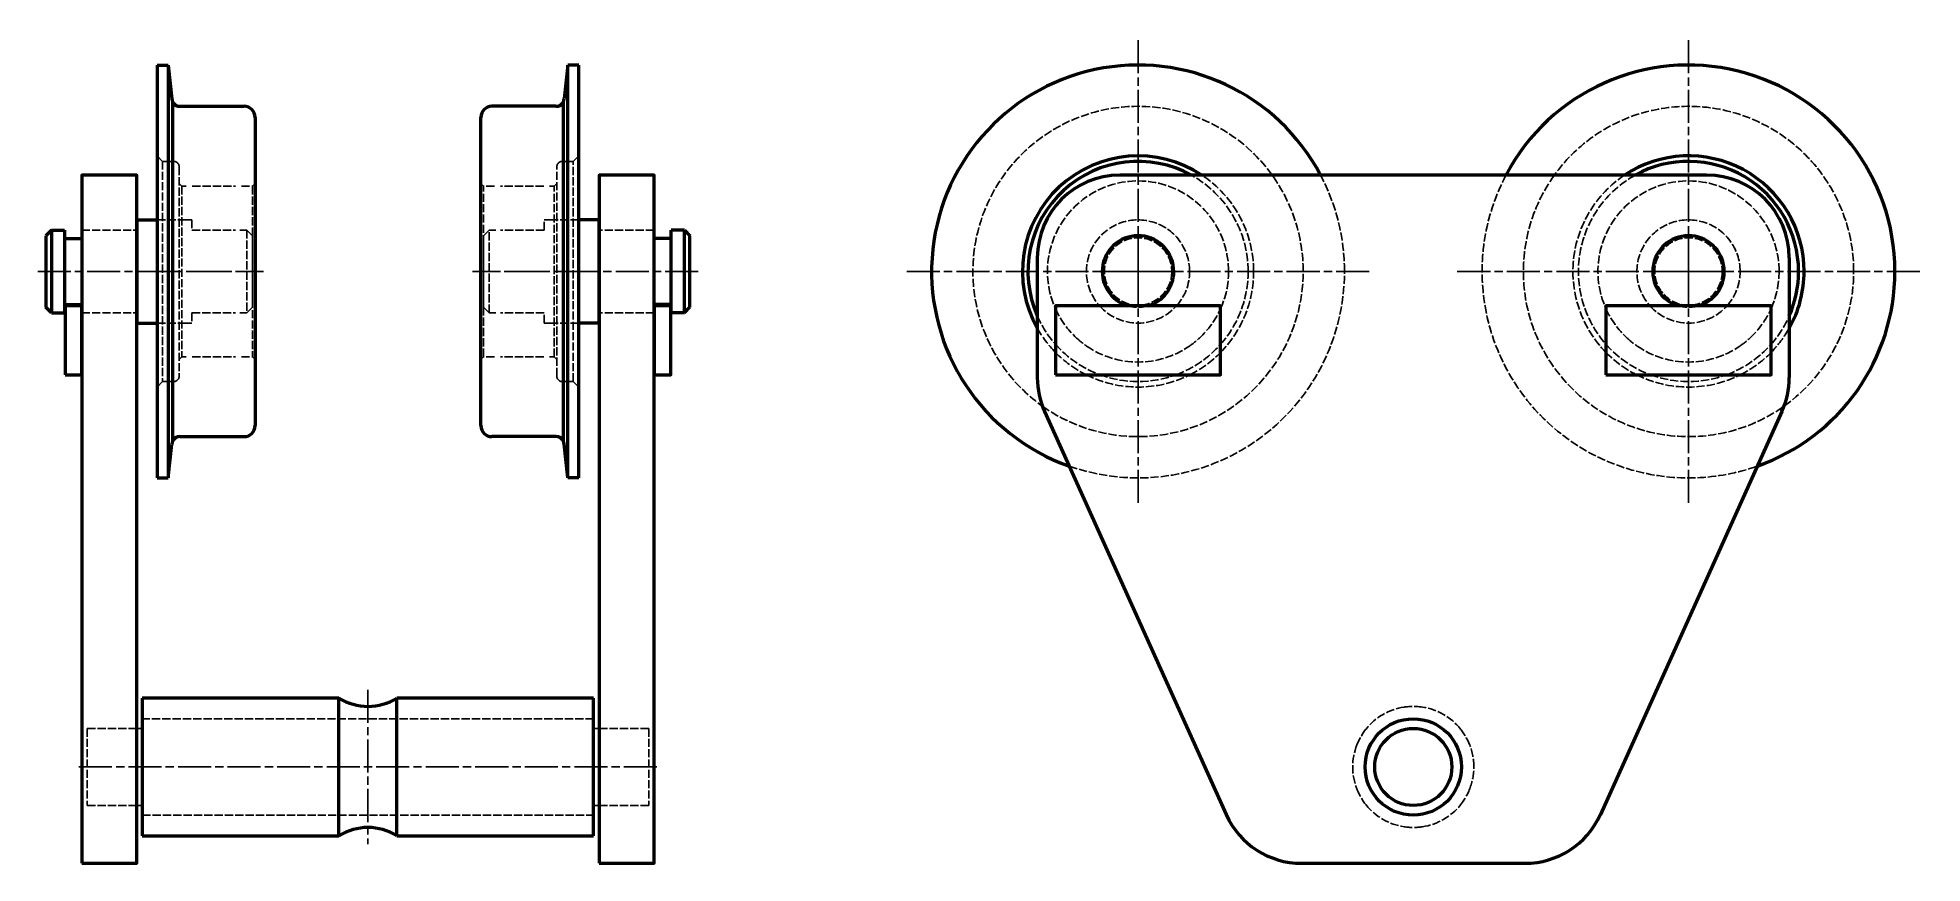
# Model space of a CAD drawing. Header units: millimetres. Extents: x 436 to 1120, y 796 to 1096.
import ezdxf

# ---------------------------------------------------------------- set-up
doc = ezdxf.new("R2010")
doc.units = ezdxf.units.MM
for name, pattern in [('AM_ISO02W050', [7.5, 6, -1.5]), ('AM_ISO02W050x2', [3.75, 3, -0.75]), ('AM_ISO08W050', [18, 12, -1.5, 3, -1.5])]:
    doc.linetypes.add(name, pattern=pattern)
for name, color, linetype, lineweight in [('AM_0', 7, 'Continuous', 50), ('AM_3', 6, 'AM_ISO02W050', 25), ('AM_7', 142, 'AM_ISO08W050', 25)]:
    doc.layers.add(name, color=color, linetype=linetype, lineweight=lineweight)

msp = doc.modelspace()

# ---------------------------------------------------------------- linework, layer by layer
at = {"layer": 'AM_0'}
for p, q in [((478.91, 1085.99), (482.91, 1085.99)), ((478.91, 1085.99), (478.91, 935.99)), ((478.91, 1085.99), (482.91, 1085.99)), ((478.91, 1085.99), (478.91, 935.99)), ((482.91, 1085.99), (482.91, 935.99)), ((482.91, 1085.99), (484.23, 1073.67)), ((482.91, 1085.99), (482.91, 935.99)), ((482.91, 1085.99), (484.23, 1073.67)), ((628.11, 1085.99), (626.8, 1073.67)), ((628.11, 1085.99), (626.8, 1073.67)), ((628.11, 935.99), (628.11, 1085.99)), ((632.11, 1085.99), (628.11, 1085.99)), ((628.11, 935.99), (628.11, 1085.99)), ((632.11, 1085.99), (628.11, 1085.99)), ((632.11, 935.99), (632.11, 1085.99)), ((632.11, 935.99), (632.11, 1085.99)), ((484.51, 1072.67), (484.51, 949.3)), ((484.51, 1072.67), (484.51, 949.3)), ((487.21, 1070.99), (510.51, 1070.99)), ((487.21, 1070.99), (510.51, 1070.99)), ((623.82, 1070.99), (600.51, 1070.99)), ((623.82, 1070.99), (600.51, 1070.99)), ((626.51, 949.3), (626.51, 1072.67)), ((626.51, 949.3), (626.51, 1072.67)), ((514.51, 1066.99), (514.51, 954.99)), ((514.51, 1066.99), (514.51, 954.99)), ((596.51, 954.99), (596.51, 1066.99)), ((596.51, 954.99), (596.51, 1066.99)), ((1041.88, 1045.99), (828.7, 1045.99)), ((471.51, 1029.74), (478.91, 1029.74)), ((471.51, 1029.74), (471.51, 992.24)), ((471.51, 1029.74), (478.91, 1029.74)), ((471.51, 1029.74), (471.51, 992.24)), ((639.51, 1029.74), (632.11, 1029.74)), ((639.51, 1029.74), (632.11, 1029.74)), ((639.51, 992.24), (639.51, 1029.74)), ((639.51, 992.24), (639.51, 1029.74)), ((440.51, 1025.99), (438.51, 1023.99)), ((440.51, 1025.99), (438.51, 1023.99)), ((438.51, 1023.99), (438.51, 997.99)), ((438.51, 1023.99), (438.51, 997.99)), ((440.51, 1025.99), (440.51, 995.99)), ((440.51, 1025.99), (445.31, 1025.99)), ((440.51, 1025.99), (440.51, 995.99)), ((440.51, 1025.99), (445.31, 1025.99)), ((445.31, 1025.99), (445.31, 995.99)), ((445.31, 1025.99), (445.31, 995.99)), ((445.31, 1022.99), (451.51, 1022.99)), ((445.31, 1022.99), (451.51, 1022.99)), ((451.51, 1025.99), (451.51, 995.99)), ((451.51, 1025.99), (451.51, 995.99)), ((471.51, 1025.99), (471.51, 995.99)), ((471.51, 1025.99), (471.51, 995.99)), ((639.51, 995.99), (639.51, 1025.99)), ((639.51, 995.99), (639.51, 1025.99)), ((659.51, 995.99), (659.51, 1025.99)), ((659.51, 995.99), (659.51, 1025.99)), ((665.71, 1022.99), (659.51, 1022.99)), ((665.71, 1022.99), (659.51, 1022.99)), ((665.71, 995.99), (665.71, 1025.99)), ((670.51, 1025.99), (665.71, 1025.99)), ((670.51, 1025.99), (665.71, 1025.99)), ((665.71, 995.99), (665.71, 1025.99)), ((670.51, 1025.99), (672.51, 1023.99)), ((670.51, 995.99), (670.51, 1025.99)), ((670.51, 995.99), (670.51, 1025.99)), ((670.51, 1025.99), (672.51, 1023.99)), ((672.51, 997.99), (672.51, 1023.99)), ((672.51, 997.99), (672.51, 1023.99)), ((798.7, 1015.99), (798.7, 972.43)), ((1071.88, 1015.99), (1071.88, 972.43)), ((440.51, 995.99), (438.51, 997.99)), ((440.51, 995.99), (438.51, 997.99)), ((440.51, 995.99), (445.31, 995.99)), ((440.51, 995.99), (445.31, 995.99)), ((445.31, 998.99), (451.51, 998.99)), ((445.31, 998.99), (451.51, 998.99)), ((665.71, 998.99), (659.51, 998.99)), ((665.71, 998.99), (659.51, 998.99)), ((670.51, 995.99), (665.71, 995.99)), ((670.51, 995.99), (665.71, 995.99)), ((670.51, 995.99), (672.51, 997.99)), ((670.51, 995.99), (672.51, 997.99)), ((471.51, 992.24), (478.91, 992.24)), ((471.51, 992.24), (478.91, 992.24)), ((639.51, 992.24), (632.11, 992.24)), ((639.51, 992.24), (632.11, 992.24)), ((801.35, 960.11), (867.33, 813.66)), ((1069.23, 960.11), (1003.26, 813.66)), ((482.91, 935.99), (484.23, 948.3)), ((482.91, 935.99), (484.23, 948.3)), ((487.21, 950.99), (510.51, 950.99)), ((487.21, 950.99), (510.51, 950.99)), ((623.82, 950.99), (600.51, 950.99)), ((623.82, 950.99), (600.51, 950.99)), ((628.11, 935.99), (626.8, 948.3)), ((628.11, 935.99), (626.8, 948.3)), ((478.91, 935.99), (482.91, 935.99)), ((478.91, 935.99), (482.91, 935.99)), ((632.11, 935.99), (628.11, 935.99)), ((632.11, 935.99), (628.11, 935.99)), ((544.98, 855.99), (473.51, 855.99)), ((473.51, 855.99), (473.51, 805.99)), ((544.98, 805.99), (544.98, 855.99)), ((566.05, 805.99), (566.05, 855.99)), ((637.51, 855.99), (566.05, 855.99)), ((637.51, 805.99), (637.51, 855.99)), ((473.51, 805.99), (544.98, 805.99)), ((566.05, 805.99), (637.51, 805.99)), ((894.68, 795.99), (975.9, 795.99))]:
    msp.add_line(p, q, dxfattribs=at)
for points in [[(451.51, 795.99), (471.51, 795.99), (471.51, 1045.99), (451.51, 1045.99)], [(639.51, 795.99), (659.51, 795.99), (659.51, 1045.99), (639.51, 1045.99)], [(445.51, 973.49), (451.51, 973.49), (451.51, 998.49), (445.51, 998.49)], [(445.51, 973.49), (451.51, 973.49), (451.51, 998.49), (445.51, 998.49)], [(665.51, 998.49), (659.51, 998.49), (659.51, 973.49), (665.51, 973.49)], [(665.51, 998.49), (659.51, 998.49), (659.51, 973.49), (665.51, 973.49)], [(805.29, 973.49), (865.29, 973.49), (865.29, 998.49), (805.29, 998.49)], [(1005.29, 973.49), (1065.29, 973.49), (1065.29, 998.49), (1005.29, 998.49)]]:
    msp.add_lwpolyline(points, close=True, dxfattribs=at)
for radius in [17.5, 14]:
    msp.add_circle((935.29, 830.99), radius, dxfattribs=at)
for centre, radius, start, end in [((835.29, 1010.99), 75, 27.81814, 250.52411), ((835.29, 1010.99), 75, 27.81814, 250.52411), ((835.29, 1010.99), 75, 27.81814, 250.52411), ((1035.29, 1010.99), 75, 0, 152.18186), ((487.21, 1073.99), 3, 186.08853, 205.97227), ((487.21, 1073.99), 3, 186.08853, 205.97227), ((487.21, 1073.99), 3, 205.97227, 270), ((487.21, 1073.99), 3, 205.97227, 270), ((510.51, 1066.99), 4, 0, 90), ((510.51, 1066.99), 4, 0, 90), ((600.51, 1066.99), 4, 90, 180), ((600.51, 1066.99), 4, 90, 180), ((623.82, 1073.99), 3, 270, 334.02773), ((623.82, 1073.99), 3, 270, 334.02773), ((623.82, 1073.99), 3, 334.02773, 353.91147), ((623.82, 1073.99), 3, 334.02773, 353.91147), ((835.29, 1010.99), 42, 56.44269, 209.4084), ((835.29, 1010.99), 42, 56.44269, 209.4084), ((835.29, 1010.99), 42, 56.44269, 209.4084), ((835.29, 1010.99), 40, 61.04498, 203.837), ((835.29, 1010.99), 40, 61.04498, 203.837), ((835.29, 1010.99), 40, 61.04498, 203.837), ((1035.29, 1010.99), 42, 0, 123.55731), ((1035.29, 1010.99), 40, 0, 118.95502), ((828.7, 1015.99), 30, 90, 180), ((1041.88, 1015.99), 30, 0, 90), ((835.29, 1010.99), 13, 0, 254.05763), ((835.29, 1010.99), 13, 0, 254.05763), ((835.29, 1010.99), 13, 0, 254.05763), ((1035.29, 1010.99), 13, 0, 254.05763), ((835.29, 1010.99), 13, 285.94237, 0), ((835.29, 1010.99), 13, 285.94237, 0), ((835.29, 1010.99), 13, 285.94237, 0), ((1035.29, 1010.99), 13, 285.94237, 0), ((1035.29, 1010.99), 75, 289.47589, 0), ((1035.29, 1010.99), 42, 330.5916, 0), ((1035.29, 1010.99), 40, 336.163, 0), ((828.7, 972.43), 30, 180, 204.25239), ((1041.88, 972.43), 30, 335.74761, 0), ((510.51, 954.99), 4, 270, 0), ((510.51, 954.99), 4, 270, 0), ((600.51, 954.99), 4, 180, 270), ((600.51, 954.99), 4, 180, 270), ((487.21, 947.99), 3, 154.02773, 173.91147), ((487.21, 947.99), 3, 154.02773, 173.91147), ((487.21, 947.99), 3, 90, 154.02773), ((487.21, 947.99), 3, 90, 154.02773), ((623.82, 947.99), 3, 25.97227, 90), ((623.82, 947.99), 3, 25.97227, 90), ((623.82, 947.99), 3, 6.08853, 25.97227), ((623.82, 947.99), 3, 6.08853, 25.97227), ((555.51, 872.99), 20, 238.21167, 301.78833), ((555.51, 788.99), 20, 58.21167, 121.78833), ((894.68, 825.99), 30, 204.25239, 270), ((975.9, 825.99), 30, 270, 335.74761)]:
    msp.add_arc(centre, radius, start, end, dxfattribs=at)
at = {"layer": 'AM_3', "linetype": 'AM_ISO02W050x2'}
for p, q in [((480.91, 1050.99), (478.91, 1052.99)), ((480.91, 1050.99), (478.91, 1052.99)), ((480.91, 1050.99), (480.91, 970.99)), ((480.91, 1050.99), (484.91, 1050.99)), ((480.91, 1050.99), (484.91, 1050.99)), ((480.91, 1050.99), (480.91, 970.99)), ((486.91, 1048.99), (486.91, 972.99)), ((486.91, 1048.99), (486.91, 972.99)), ((624.11, 972.99), (624.11, 1048.99)), ((624.11, 972.99), (624.11, 1048.99)), ((630.11, 1050.99), (626.11, 1050.99)), ((630.11, 1050.99), (626.11, 1050.99)), ((630.11, 1050.99), (632.11, 1052.99)), ((630.11, 1050.99), (632.11, 1052.99)), ((630.11, 970.99), (630.11, 1050.99)), ((630.11, 970.99), (630.11, 1050.99)), ((487.91, 1041.99), (486.91, 1042.99)), ((487.91, 1041.99), (486.91, 1042.99)), ((487.91, 1041.99), (489.51, 1041.99)), ((487.91, 1041.99), (487.91, 979.99)), ((487.91, 1041.99), (489.51, 1041.99)), ((487.91, 1041.99), (487.91, 979.99)), ((491.66, 1041.99), (507.36, 1041.99)), ((491.66, 1041.99), (507.36, 1041.99)), ((509.51, 1041.99), (513.51, 1041.99)), ((509.51, 1041.99), (513.51, 1041.99)), ((513.51, 1041.99), (514.51, 1042.99)), ((513.51, 1041.99), (514.51, 1042.99)), ((513.51, 1041.99), (513.51, 979.99)), ((513.51, 1041.99), (513.51, 979.99)), ((597.51, 1041.99), (596.51, 1042.99)), ((597.51, 1041.99), (596.51, 1042.99)), ((597.51, 979.99), (597.51, 1041.99)), ((601.51, 1041.99), (597.51, 1041.99)), ((601.51, 1041.99), (597.51, 1041.99)), ((597.51, 979.99), (597.51, 1041.99)), ((619.36, 1041.99), (603.66, 1041.99)), ((619.36, 1041.99), (603.66, 1041.99)), ((623.11, 1041.99), (621.51, 1041.99)), ((623.11, 1041.99), (621.51, 1041.99)), ((623.11, 1041.99), (624.11, 1042.99)), ((623.11, 1041.99), (624.11, 1042.99)), ((623.11, 979.99), (623.11, 1041.99)), ((623.11, 979.99), (623.11, 1041.99)), ((478.91, 1029.74), (489.51, 1029.74)), ((478.91, 1029.74), (489.51, 1029.74)), ((489.51, 1029.74), (491.51, 1029.74)), ((489.51, 1029.74), (491.51, 1029.74)), ((491.51, 1029.74), (491.51, 1025.99)), ((491.51, 1029.74), (491.51, 1025.99)), ((619.51, 1025.99), (619.51, 1029.74)), ((621.51, 1029.74), (619.51, 1029.74)), ((619.51, 1025.99), (619.51, 1029.74)), ((621.51, 1029.74), (619.51, 1029.74)), ((632.11, 1029.74), (621.51, 1029.74)), ((632.11, 1029.74), (621.51, 1029.74)), ((451.51, 1025.99), (471.51, 1025.99)), ((451.51, 1025.99), (471.51, 1025.99)), ((491.51, 1025.99), (507.41, 1025.99)), ((491.51, 1025.99), (507.41, 1025.99)), ((509.01, 1025.99), (509.51, 1025.99)), ((509.01, 1025.99), (509.51, 1025.99)), ((509.51, 1025.99), (511.51, 1025.99)), ((509.51, 1025.99), (511.51, 1025.99)), ((511.51, 1025.99), (513.51, 1023.99)), ((511.51, 1025.99), (511.51, 995.99)), ((511.51, 1025.99), (513.51, 1023.99)), ((511.51, 1025.99), (511.51, 995.99)), ((513.51, 1023.99), (513.51, 997.99)), ((513.51, 1023.99), (513.51, 997.99)), ((599.51, 1025.99), (597.51, 1023.99)), ((599.51, 1025.99), (597.51, 1023.99)), ((597.51, 997.99), (597.51, 1023.99)), ((597.51, 997.99), (597.51, 1023.99)), ((599.51, 995.99), (599.51, 1025.99)), ((601.51, 1025.99), (599.51, 1025.99)), ((599.51, 995.99), (599.51, 1025.99)), ((601.51, 1025.99), (599.51, 1025.99)), ((602.01, 1025.99), (601.51, 1025.99)), ((602.01, 1025.99), (601.51, 1025.99)), ((619.51, 1025.99), (603.61, 1025.99)), ((619.51, 1025.99), (603.61, 1025.99)), ((659.51, 1025.99), (639.51, 1025.99)), ((659.51, 1025.99), (639.51, 1025.99)), ((451.51, 995.99), (471.51, 995.99)), ((451.51, 995.99), (471.51, 995.99)), ((491.51, 995.99), (507.41, 995.99)), ((491.51, 995.99), (491.51, 992.24)), ((491.51, 995.99), (507.41, 995.99)), ((491.51, 995.99), (491.51, 992.24)), ((509.01, 995.99), (509.51, 995.99)), ((509.01, 995.99), (509.51, 995.99)), ((509.51, 995.99), (511.51, 995.99)), ((509.51, 995.99), (511.51, 995.99)), ((511.51, 995.99), (513.51, 997.99)), ((511.51, 995.99), (513.51, 997.99)), ((599.51, 995.99), (597.51, 997.99)), ((599.51, 995.99), (597.51, 997.99)), ((601.51, 995.99), (599.51, 995.99)), ((601.51, 995.99), (599.51, 995.99)), ((602.01, 995.99), (601.51, 995.99)), ((602.01, 995.99), (601.51, 995.99)), ((619.51, 995.99), (603.61, 995.99)), ((619.51, 995.99), (603.61, 995.99)), ((619.51, 992.24), (619.51, 995.99)), ((619.51, 992.24), (619.51, 995.99)), ((659.51, 995.99), (639.51, 995.99)), ((659.51, 995.99), (639.51, 995.99)), ((478.91, 992.24), (489.51, 992.24)), ((478.91, 992.24), (489.51, 992.24)), ((489.51, 992.24), (491.51, 992.24)), ((489.51, 992.24), (491.51, 992.24)), ((621.51, 992.24), (619.51, 992.24)), ((621.51, 992.24), (619.51, 992.24)), ((632.11, 992.24), (621.51, 992.24)), ((632.11, 992.24), (621.51, 992.24)), ((487.91, 979.99), (486.91, 978.99)), ((487.91, 979.99), (486.91, 978.99)), ((487.91, 979.99), (489.51, 979.99)), ((487.91, 979.99), (489.51, 979.99)), ((491.66, 979.99), (507.36, 979.99)), ((491.66, 979.99), (507.36, 979.99)), ((509.51, 979.99), (513.51, 979.99)), ((509.51, 979.99), (513.51, 979.99)), ((513.51, 979.99), (514.51, 978.99)), ((513.51, 979.99), (514.51, 978.99)), ((597.51, 979.99), (596.51, 978.99)), ((597.51, 979.99), (596.51, 978.99)), ((601.51, 979.99), (597.51, 979.99)), ((601.51, 979.99), (597.51, 979.99)), ((619.36, 979.99), (603.66, 979.99)), ((619.36, 979.99), (603.66, 979.99)), ((623.11, 979.99), (621.51, 979.99)), ((623.11, 979.99), (621.51, 979.99)), ((623.11, 979.99), (624.11, 978.99)), ((623.11, 979.99), (624.11, 978.99)), ((480.91, 970.99), (478.91, 968.99)), ((480.91, 970.99), (478.91, 968.99)), ((480.91, 970.99), (484.91, 970.99)), ((480.91, 970.99), (484.91, 970.99)), ((630.11, 970.99), (626.11, 970.99)), ((630.11, 970.99), (626.11, 970.99)), ((630.11, 970.99), (632.11, 968.99)), ((630.11, 970.99), (632.11, 968.99)), ((471.51, 844.99), (453.51, 844.99)), ((453.51, 844.99), (453.51, 816.99)), ((473.51, 844.99), (471.51, 844.99)), ((473.51, 848.49), (473.51, 813.49)), ((637.51, 848.49), (473.51, 848.49)), ((637.51, 813.49), (637.51, 848.49)), ((637.51, 844.99), (639.51, 844.99)), ((639.51, 844.99), (657.51, 844.99)), ((657.51, 844.99), (657.51, 816.99)), ((453.51, 816.99), (471.51, 816.99)), ((471.51, 816.99), (473.51, 816.99)), ((639.51, 816.99), (637.51, 816.99)), ((657.51, 816.99), (639.51, 816.99)), ((473.51, 813.49), (637.51, 813.49))]:
    msp.add_line(p, q, dxfattribs=at)
for centre in [(835.29, 1010.99), (835.29, 1010.99), (835.29, 1010.99), (1035.29, 1010.99)]:
    msp.add_circle(centre, 12.25, dxfattribs=at)
for centre, radius, start, end in [((835.29, 1010.99), 60, 35.68533, 234.6192), ((835.29, 1010.99), 60, 35.68533, 234.6192), ((835.29, 1010.99), 60, 35.68533, 234.6192), ((1035.29, 1010.99), 60, 0, 144.31467), ((484.91, 1048.99), 2, 0, 90), ((484.91, 1048.99), 2, 0, 90), ((626.11, 1048.99), 2, 90, 180), ((626.11, 1048.99), 2, 90, 180), ((835.29, 1010.99), 32.9, 0, 204.23715), ((835.29, 1010.99), 32.9, 0, 204.23715), ((835.29, 1010.99), 32.9, 0, 204.23715), ((835.29, 1010.99), 40, 0, 61.04498), ((835.29, 1010.99), 40, 0, 61.04498), ((835.29, 1010.99), 40, 0, 61.04498), ((835.29, 1010.99), 42, 0, 56.44269), ((835.29, 1010.99), 42, 0, 56.44269), ((835.29, 1010.99), 42, 0, 56.44269), ((835.29, 1010.99), 60, 0, 35.68533), ((835.29, 1010.99), 60, 0, 35.68533), ((835.29, 1010.99), 60, 0, 35.68533), ((835.29, 1010.99), 75, 0, 27.81814), ((835.29, 1010.99), 75, 0, 27.81814), ((835.29, 1010.99), 75, 0, 27.81814), ((1035.29, 1010.99), 75, 152.18186, 289.47589), ((1035.29, 1010.99), 60, 144.31467, 305.3808), ((1035.29, 1010.99), 42, 123.55731, 224.41531), ((1035.29, 1010.99), 40, 118.95502, 221.40962), ((1035.29, 1010.99), 32.9, 0, 204.23715), ((835.29, 1010.99), 18.75, 0, 221.81031), ((835.29, 1010.99), 18.75, 0, 221.81031), ((835.29, 1010.99), 18.75, 0, 221.81031), ((1035.29, 1010.99), 18.75, 0, 221.81031), ((835.29, 1010.99), 60, 234.6192, 0), ((835.29, 1010.99), 60, 234.6192, 0), ((835.29, 1010.99), 60, 234.6192, 0), ((835.29, 1010.99), 75, 250.52411, 0), ((835.29, 1010.99), 75, 250.52411, 0), ((835.29, 1010.99), 75, 250.52411, 0), ((835.29, 1010.99), 18.75, 318.18969, 0), ((835.29, 1010.99), 18.75, 318.18969, 0), ((835.29, 1010.99), 18.75, 318.18969, 0), ((835.29, 1010.99), 32.9, 335.76285, 0), ((835.29, 1010.99), 40, 318.59038, 0), ((835.29, 1010.99), 42, 315.58469, 0), ((835.29, 1010.99), 32.9, 335.76285, 0), ((835.29, 1010.99), 40, 318.59038, 0), ((835.29, 1010.99), 42, 315.58469, 0), ((835.29, 1010.99), 32.9, 335.76285, 0), ((835.29, 1010.99), 40, 318.59038, 0), ((835.29, 1010.99), 42, 315.58469, 0), ((1035.29, 1010.99), 18.75, 318.18969, 0), ((1035.29, 1010.99), 32.9, 335.76285, 0), ((1035.29, 1010.99), 60, 305.3808, 0), ((835.29, 1010.99), 40, 203.837, 221.40962), ((835.29, 1010.99), 40, 203.837, 221.40962), ((835.29, 1010.99), 40, 203.837, 221.40962), ((835.29, 1010.99), 32.9, 204.23715, 227.2892), ((835.29, 1010.99), 32.9, 204.23715, 227.2892), ((835.29, 1010.99), 32.9, 204.23715, 227.2892), ((835.29, 1010.99), 18.75, 221.81031, 318.18969), ((835.29, 1010.99), 18.75, 221.81031, 318.18969), ((835.29, 1010.99), 18.75, 221.81031, 318.18969), ((835.29, 1010.99), 13, 254.05763, 285.94237), ((835.29, 1010.99), 13, 254.05763, 285.94237), ((835.29, 1010.99), 13, 254.05763, 285.94237), ((835.29, 1010.99), 32.9, 312.7108, 335.76285), ((835.29, 1010.99), 32.9, 312.7108, 335.76285), ((835.29, 1010.99), 32.9, 312.7108, 335.76285), ((1035.29, 1010.99), 32.9, 204.23715, 227.2892), ((1035.29, 1010.99), 18.75, 221.81031, 318.18969), ((1035.29, 1010.99), 13, 254.05763, 285.94237), ((1035.29, 1010.99), 32.9, 312.7108, 335.76285), ((1035.29, 1010.99), 40, 318.59038, 336.163), ((835.29, 1010.99), 42, 209.4084, 224.41531), ((835.29, 1010.99), 42, 209.4084, 224.41531), ((835.29, 1010.99), 42, 209.4084, 224.41531), ((835.29, 1010.99), 32.9, 227.2892, 235.39118), ((835.29, 1010.99), 32.9, 227.2892, 235.39118), ((835.29, 1010.99), 32.9, 227.2892, 235.39118), ((835.29, 1010.99), 32.9, 304.60882, 312.7108), ((835.29, 1010.99), 32.9, 304.60882, 312.7108), ((835.29, 1010.99), 32.9, 304.60882, 312.7108), ((1035.29, 1010.99), 32.9, 227.2892, 235.39118), ((1035.29, 1010.99), 32.9, 304.60882, 312.7108), ((1035.29, 1010.99), 42, 315.58469, 330.5916), ((835.29, 1010.99), 40, 221.40962, 249.63587), ((835.29, 1010.99), 40, 221.40962, 249.63587), ((835.29, 1010.99), 40, 221.40962, 249.63587), ((835.29, 1010.99), 42, 224.41531, 243.2345), ((835.29, 1010.99), 42, 224.41531, 243.2345), ((835.29, 1010.99), 42, 224.41531, 243.2345), ((835.29, 1010.99), 32.9, 235.39118, 304.60882), ((835.29, 1010.99), 32.9, 235.39118, 304.60882), ((835.29, 1010.99), 32.9, 235.39118, 304.60882), ((835.29, 1010.99), 40, 290.36413, 318.59038), ((835.29, 1010.99), 40, 290.36413, 318.59038), ((835.29, 1010.99), 40, 290.36413, 318.59038), ((835.29, 1010.99), 42, 296.7655, 315.58469), ((835.29, 1010.99), 42, 296.7655, 315.58469), ((835.29, 1010.99), 42, 296.7655, 315.58469), ((1035.29, 1010.99), 40, 221.40962, 249.63587), ((1035.29, 1010.99), 42, 224.41531, 243.2345), ((1035.29, 1010.99), 32.9, 235.39118, 304.60882), ((1035.29, 1010.99), 40, 290.36413, 318.59038), ((1035.29, 1010.99), 42, 296.7655, 315.58469), ((484.91, 972.99), 2, 270, 0), ((484.91, 972.99), 2, 270, 0), ((626.11, 972.99), 2, 180, 270), ((626.11, 972.99), 2, 180, 270), ((835.29, 1010.99), 42, 243.2345, 296.7655), ((835.29, 1010.99), 42, 243.2345, 296.7655), ((835.29, 1010.99), 42, 243.2345, 296.7655), ((835.29, 1010.99), 40, 249.63587, 290.36413), ((835.29, 1010.99), 40, 249.63587, 290.36413), ((835.29, 1010.99), 40, 249.63587, 290.36413), ((1035.29, 1010.99), 42, 243.2345, 296.7655), ((1035.29, 1010.99), 40, 249.63587, 290.36413), ((935.29, 830.99), 22, 98.72003, 141.27997), ((935.29, 830.99), 22, 81.27997, 98.72003), ((935.29, 830.99), 22, 38.72003, 81.27997), ((935.29, 830.99), 22, 141.27997, 158.72003), ((935.29, 830.99), 22, 21.27997, 38.72003), ((935.29, 830.99), 22, 158.72003, 201.27997), ((935.29, 830.99), 22, 0, 21.27997), ((935.29, 830.99), 22, 338.72003, 0), ((935.29, 830.99), 22, 201.27997, 218.72003), ((935.29, 830.99), 22, 321.27997, 338.72003), ((935.29, 830.99), 22, 218.72003, 261.27997), ((935.29, 830.99), 22, 278.72003, 321.27997), ((935.29, 830.99), 22, 261.27997, 278.72003)]:
    msp.add_arc(centre, radius, start, end, dxfattribs=at)
at = {"layer": 'AM_7'}
for p, q in [((835.29, 1010.99), (835.29, 1095.92)), ((835.29, 1010.99), (835.29, 1095.92)), ((835.29, 1010.99), (835.29, 1095.92)), ((1035.29, 1010.99), (1035.29, 1095.92)), ((835.29, 1010.99), (835.29, 1038.37)), ((835.29, 1010.99), (835.29, 1038.37)), ((835.29, 1010.99), (835.29, 1038.37)), ((1035.29, 1010.99), (1035.29, 1038.37)), ((435.51, 1010.99), (516.51, 1010.99)), ((435.51, 1010.99), (516.51, 1010.99)), ((475.91, 1010.99), (517.51, 1010.99)), ((475.91, 1010.99), (517.51, 1010.99)), ((635.11, 1010.99), (593.51, 1010.99)), ((635.11, 1010.99), (593.51, 1010.99)), ((675.51, 1010.99), (594.51, 1010.99)), ((675.51, 1010.99), (594.51, 1010.99)), ((835.29, 1010.99), (750.35, 1010.99)), ((835.29, 1010.99), (750.35, 1010.99)), ((835.29, 1010.99), (750.35, 1010.99)), ((835.29, 1010.99), (807.9, 1010.99)), ((835.29, 1010.99), (807.9, 1010.99)), ((835.29, 1010.99), (807.9, 1010.99)), ((835.29, 1010.99), (862.68, 1010.99)), ((835.29, 1010.99), (835.29, 983.6)), ((835.29, 1010.99), (920.23, 1010.99)), ((835.29, 1010.99), (835.29, 926.05)), ((835.29, 1010.99), (835.29, 926.05)), ((835.29, 1010.99), (835.29, 983.6)), ((835.29, 1010.99), (862.68, 1010.99)), ((835.29, 1010.99), (920.23, 1010.99)), ((835.29, 1010.99), (920.23, 1010.99)), ((835.29, 1010.99), (835.29, 926.05)), ((835.29, 1010.99), (862.68, 1010.99)), ((835.29, 1010.99), (835.29, 983.6)), ((1035.29, 1010.99), (950.35, 1010.99)), ((1035.29, 1010.99), (1007.9, 1010.99)), ((1035.29, 1010.99), (1062.68, 1010.99)), ((1035.29, 1010.99), (1120.23, 1010.99)), ((1035.29, 1010.99), (1035.29, 926.05)), ((1035.29, 1010.99), (1035.29, 983.6)), ((555.51, 858.99), (555.51, 802.99)), ((450.51, 830.99), (660.51, 830.99))]:
    msp.add_line(p, q, dxfattribs=at)

doc.saveas('drawing.dxf')
